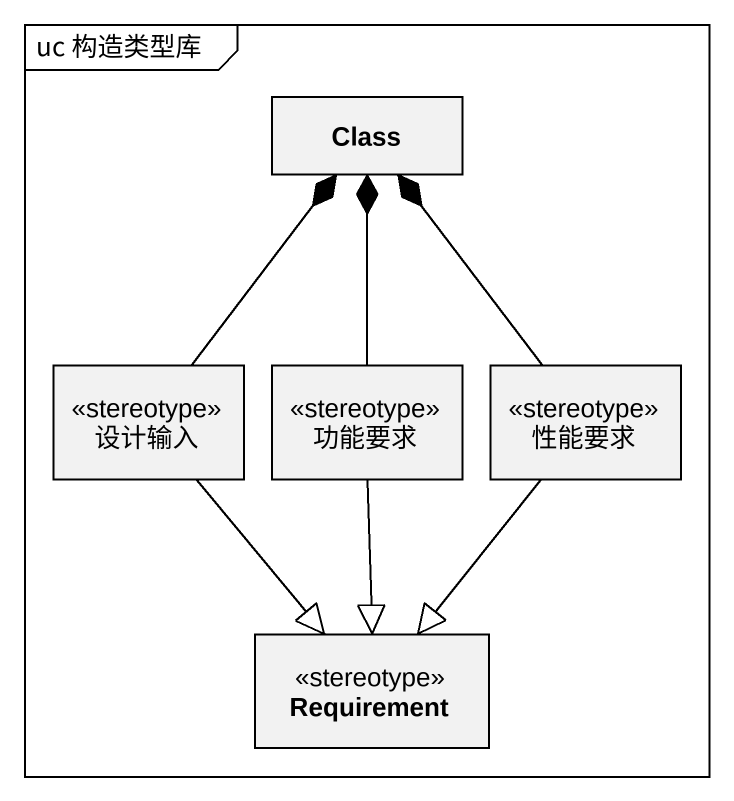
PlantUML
@startuml
mainframe uc 构造类型库
hide circle
hide empty members
class "Class" as Class_
class 设计输入 <<stereotype>>
class 功能要求 <<stereotype>>
class 性能要求 <<stereotype>>
class Requirement <<stereotype>>
设计输入 -up-* Class_
设计输入 --|> Requirement
功能要求 -up-* Class_
功能要求 --|> Requirement
性能要求 -up-* Class_
性能要求 --|> Requirement
@enduml
